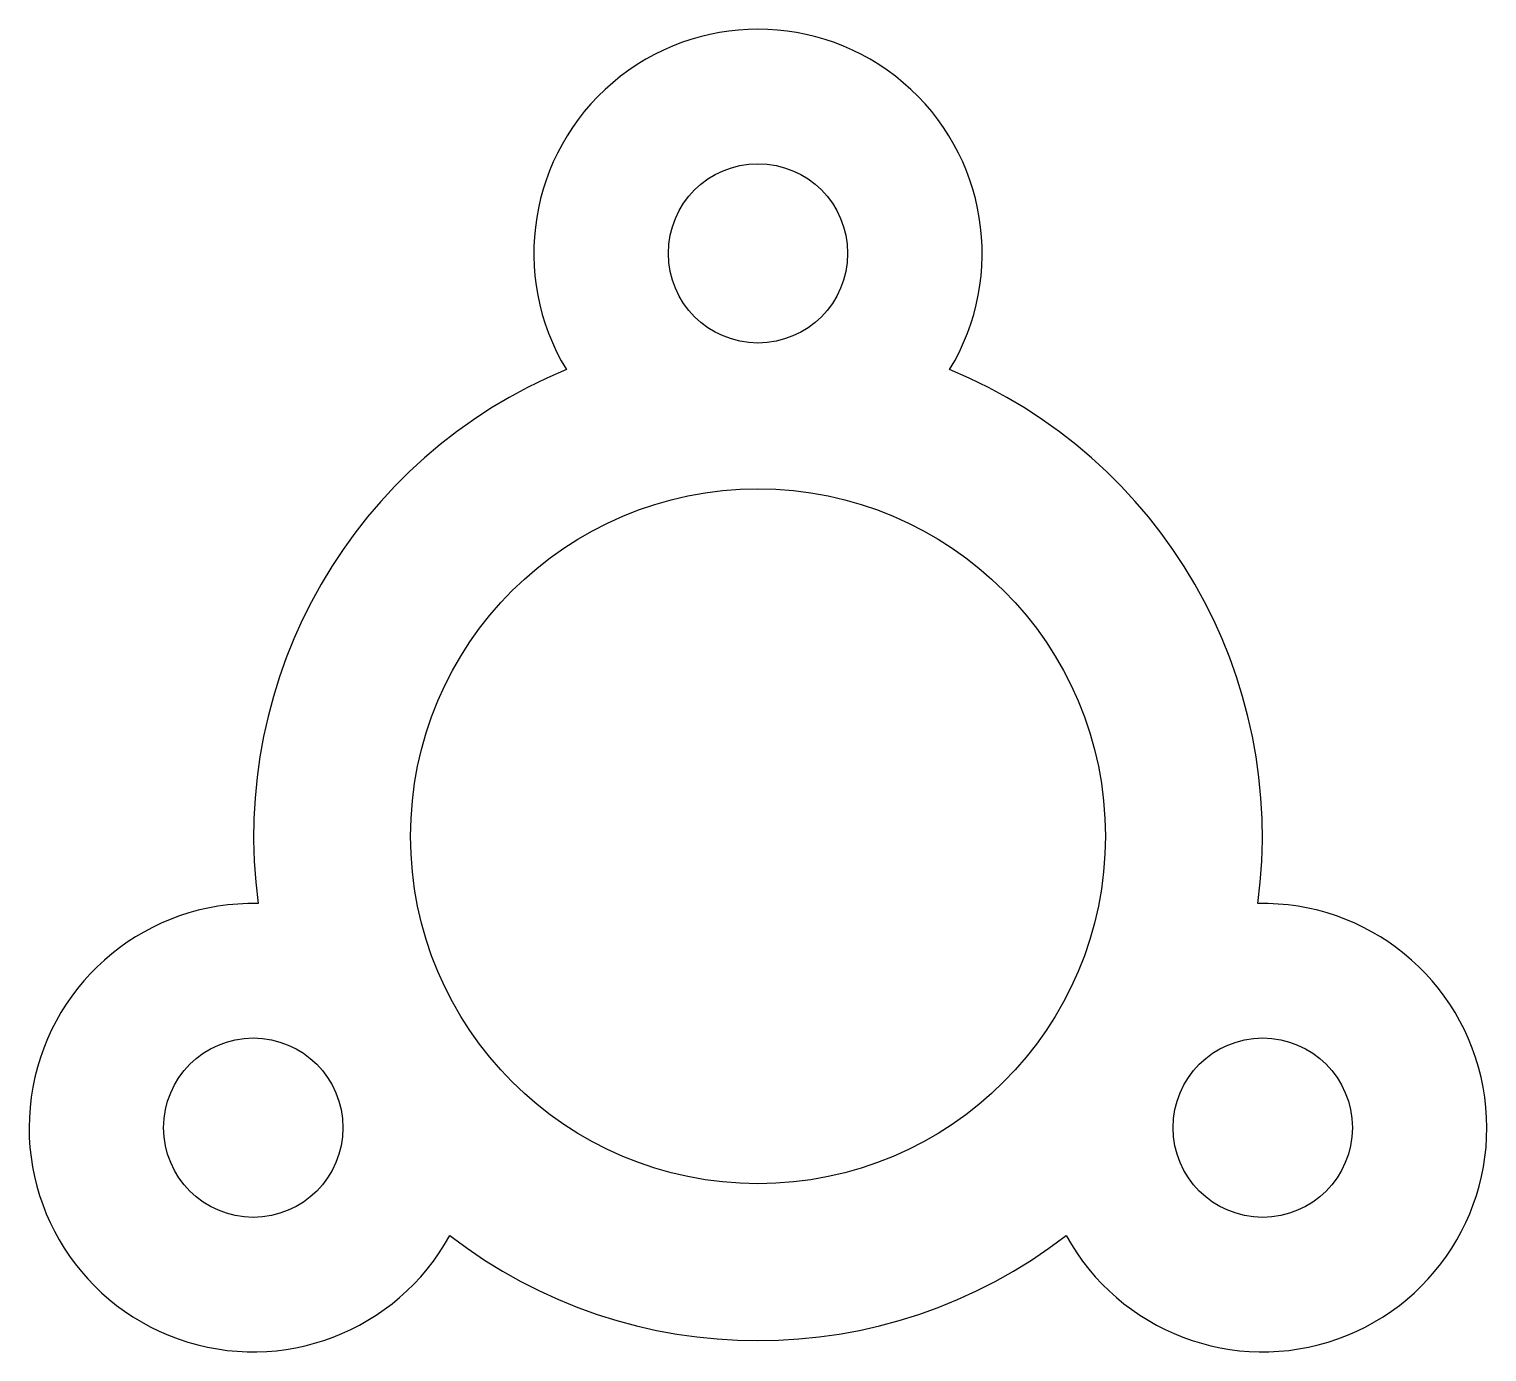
# Model space of a CAD drawing. Header units: inches. Extents: x 20.45 to 26.95, y 7.72 to 13.62.
import ezdxf

# ---------------------------------------------------------------- set-up
doc = ezdxf.new("R2010")
doc.units = ezdxf.units.IN
doc.header["$MEASUREMENT"] = 0

msp = doc.modelspace()

# ---------------------------------------------------------------- linework, layer by layer
for centre, radius in [((23.6992, 12.6181), 0.4), ((23.6992, 10.0181), 1.55), ((21.4475, 8.7181), 0.4), ((25.9509, 8.7181), 0.4)]:
    msp.add_circle(centre, radius)
for centre, radius, start, end in [((23.6992, 12.6181), 1, 328.75156, 211.24844), ((23.6992, 10.0181), 2.25, 112.33165, 187.66835), ((23.6992, 10.0181), 2.25, 352.33165, 67.66835), ((21.4475, 8.7181), 1, 88.75156, 331.24844), ((25.9509, 8.7181), 1, 208.75156, 91.24844), ((23.6992, 10.0181), 2.25, 232.33165, 307.66835)]:
    msp.add_arc(centre, radius, start, end)

doc.saveas('drawing.dxf')
